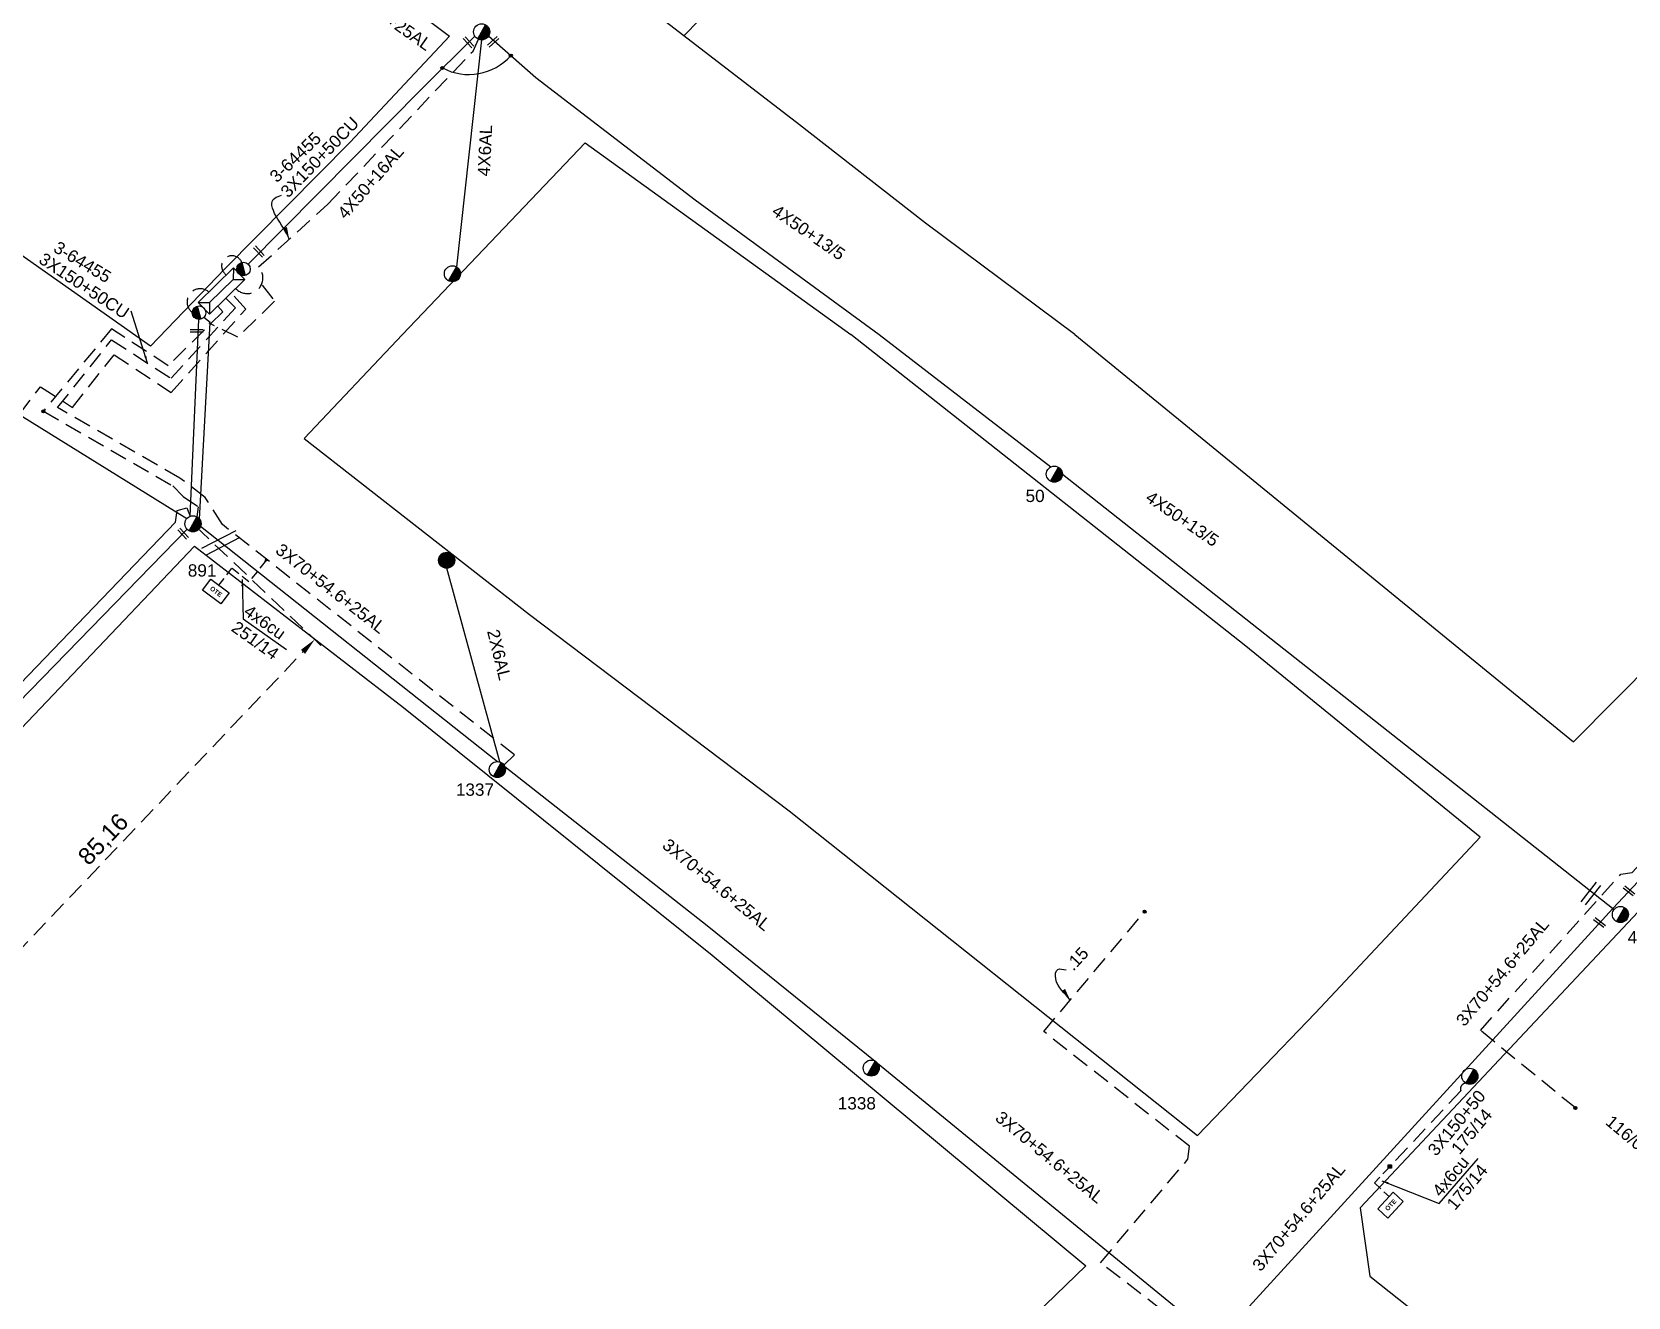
# Model space of a CAD drawing. Header units: millimetres. Extents: x 924 to 3152, y 704 to 1760.
# Drawn here: x 1112.7 to 1346.7, y 1189.3 to 1374.7 of the extents above; entities that cross this region are included whole.
import ezdxf

# ---------------------------------------------------------------- set-up
doc = ezdxf.new("R2010")
doc.units = ezdxf.units.MM
doc.linetypes.add('DASHED', pattern=[19.05, 12.7, -6.35])
for name, color, linetype in [('Pillar OTE', 7, 'Continuous'), ('Άγνωστα', 7, 'Continuous'), ('Γέφυρες Εναέριου Δικτύου', 7, 'Continuous'), ('Γυμνά εναέρια ΧΤ και ΦΟΠ (3Φ)   4x50+16AL', 7, 'Continuous'), ('Επιγραφές - Σχήματα', 7, 'Continuous'), ('Καλώδια ΧΤ   2x6AL', 7, 'DASHED'), ('Καλώδια ΧΤ   3x150+50AL', 7, 'DASHED'), ('Καλώδια ΧΤ   3x150+50CU', 7, 'DASHED'), ('Καλώδια ΧΤ   3x150AL+50XLPE', 7, 'DASHED'), ('Καλώδια ΧΤ   4x6AL', 7, 'DASHED'), ('Μηχανική τομή', 7, 'Continuous'), ('Στύλος Ξύλινος', 7, 'Continuous'), ('Στύλος Ξύλινος @ 1', 7, 'Continuous'), ('Στύλος ΦΜ', 7, 'Continuous'), ('Στύλος ΦΜ @ 1', 7, 'Continuous'), ('Συνδέσεις', 7, 'Continuous'), ('Συνεστραμμένα ΧΤ   3x70+54.6+25 AL', 7, 'SYN_LINE'), ('Συνεστραμμένα ΧΤ   4x120+25 AL', 7, 'SYN_LINE'), ('Τομή', 7, 'Continuous'), ('Υποσταθμός εναέριος 2 στύλων', 7, 'Continuous'), ('Υποσταθμός πόλεως', 7, 'Continuous'), ('Υπόβαθρο ΔΕΗ', 7, 'Continuous'), ('Υπόγεια καλώδια Παροχών ΧΤ   .15', 7, 'DASHED'), ('Υπόγεια καλώδια Παροχών ΧΤ   4x50AL', 7, 'DASHED'), ('Υπόγεια καλώδια Παροχών ΧΤ   4x6', 7, 'DASHED')]:
    doc.layers.add(name, color=color, linetype=linetype)
doc.styles.get("Standard").update_dxf_attribs({"font": 'ARIAL.TTF'})
doc.linetypes.add('SYN_LINE', pattern='A,0.5,-0.0001,["/\\/\\/\\/",Standard,S=0.1,R=0,X=0,Y=-0.05],-0.25', length=0.7501)
doc.dimstyles.new('ISO-25', dxfattribs={"dimtxt": 2.5, "dimasz": 2.5, "dimexe": 1.25, "dimexo": 0.625, "dimtad": 1, "dimtxsty": 'Standard', "dimcen": 2.5, "dimadec": 0, "dimazin": 0, "dimtfac": 1, "dimtmove": 0, "dimatfit": 3, "dimfxl": 1, "dimarcsym": 0})
doc.dimstyles.get("Standard").update_dxf_attribs({"dimtxt": 0.18, "dimasz": 0.18, "dimexe": 0.18, "dimexo": 0.0625, "dimgap": 0.09, "dimtad": 0, "dimtih": 1, "dimtoh": 1, "dimdec": 4, "dimzin": 0, "dimdsep": 46, "dimtxsty": 'Standard', "dimcen": 0.09, "dimadec": 0, "dimazin": 0, "dimtfac": 1, "dimtdec": 4, "dimtofl": 0, "dimtmove": 0, "dimatfit": 3, "dimfxl": 1, "dimtolj": 1, "dimtzin": 0, "dimarcsym": 0})

# ---------------------------------------------------------------- blocks, each defined once
blk = doc.blocks.new('ΥΠΑΡΧΩΝ ΤΣΙΜΕΝΤΕΝΙΟΣ ΣΤΥΛΟΣ')
at = {"layer": 'Στύλος ΦΜ'}
blk.add_hatch(color=256, dxfattribs=at).paths.add_polyline_path([(-1.29, -2.28, 0.574793), (2.62, 0, 0.268822), (1.3, 2.27)])
blk.add_line((-1.29, -2.28), (1.3, 2.27), dxfattribs=at)
blk.add_circle((0, 0), 2.62, dxfattribs=at)
at = {"layer": 'Στύλος ΦΜ', "flags": 4}
for tag, p in [('ΑΡΙΘΜΟΣ', (-4.68, 8.05)), ('ΤΥΠΟΣ', (-4.91, 3.03))]:
    blk.add_attdef(tag, p, '', height=4, dxfattribs=at)
blk = doc.blocks.new('ΜΗΧΑΝΙΚΗ ΤΟΜΗ')
at = {"layer": 'Μηχανική τομή', "ltscale": 40}
for p, q in [((-1.89, 0.78), (1.89, 0.78)), ((1.89, 0), (-1.89, 0))]:
    blk.add_line(p, q, dxfattribs=at)
blk = doc.blocks.new('ΥΠΟΣΤΑΘΜΟΣ ΕΝΑΕΡΙΟΣ ΕΠΙ 2 ΣΤΥΛΩΝ')
at = {"layer": 'Υποσταθμός εναέριος 2 στύλων', "linetype": 'Continuous'}
for points in [[(-11.97, -2.11, 0.574793), (-8.45, -0.07, 0.268822), (-9.64, 1.98)], [(9.68, -2.15, 0.574793), (13.19, -0.1, 0.268822), (12.01, 1.95)]]:
    blk.add_hatch(color=256, dxfattribs=at).paths.add_polyline_path(points)
for p, q in [((-11.97, -2.11), (-9.64, 1.98)), ((9.68, -2.15), (12.01, 1.95))]:
    blk.add_line(p, q, dxfattribs=at)
for centre in [(-10.81, -0.07), (10.84, -0.1)]:
    blk.add_circle(centre, 2.36, dxfattribs=at)
at = {"layer": 'Υποσταθμός πόλεως', "linetype": 'Continuous', "ltscale": 40}
blk.add_lwpolyline([(-8.57, 2.82), (8.57, 2.82), (8.57, -2.82), (-8.57, -2.82)], close=True, dxfattribs=at)
for points in [[(-5.75, 0), (-8.57, 2.82)], [(-8.57, -2.82), (-5.75, 0)], [(-5.75, 0), (5.75, 0)], [(5.75, 0), (8.57, 2.82)], [(8.57, -2.82), (5.75, 0)]]:
    blk.add_lwpolyline(points, dxfattribs=at)
at = {"layer": 'Υποσταθμός εναέριος 2 στύλων', "ltscale": 40, "flags": 1}
for tag, p in [('ΜΕΤΑΣΧΗΜΑΤΙΣΜΟΣ', (14.09, 2.51)), ('ΙΣΧΥΣ', (14.07, -0.28)), ('ΑΡΙΘΜΟΣ', (14.19, -3))]:
    blk.add_attdef(tag, p, '', height=1.8, dxfattribs=at)
blk = doc.blocks.new('ΥΠΑΡΧΩΝ ΞΥΛΙΝΟΣ ΣΤΥΛΟΣ')
at = {"layer": 'Στύλος Ξύλινος'}
h = blk.add_hatch(color=256, dxfattribs=at)
h.paths.add_polyline_path([(-2.62, 0, 0.270008), (-1.29, -2.28), (1.3, 2.27, 0.576266)])
h.paths.add_polyline_path([(-1.29, -2.28, 0.574793), (2.62, 0, 0.268822), (1.3, 2.27)])
blk.add_line((-1.29, -2.28), (1.3, 2.27), dxfattribs=at)
blk.add_circle((0, 0), 2.62, dxfattribs=at)
at = {"layer": 'Στύλος Ξύλινος', "flags": 4}
for tag, p in [('ΑΡΙΘΜΟΣ', (-4.91, 8.6)), ('ΤΥΠΟΣ', (-4.85, 3.39))]:
    blk.add_attdef(tag, p, '', height=4, dxfattribs=at)
blk = doc.blocks.new('_ΣΥΝΔΕΣΗ')
at = {"layer": 'Συνδέσεις', "linetype": 'SYN_LINE', "ltscale": 40}
blk.add_hatch(color=256, dxfattribs=at).paths.add_polyline_path([(0.5, -0.01, 1), (-0.5, -0.01, 1)])
at = {"layer": 'Συνδέσεις'}
blk.add_circle((0, -0.01), 0.5, dxfattribs=at)
blk = doc.blocks.new('ΤΟΜΗ')
at = {"layer": 'Τομή', "ltscale": 40}
for p, q in [((-5.68, 0), (5.68, 0)), ((5.68, -2.33), (-5.68, -2.33))]:
    blk.add_line(p, q, dxfattribs=at)
blk = doc.blocks.new('PILLAR ΟΤΕ')
at = {"layer": 'Pillar OTE', "ltscale": 40}
blk.add_lwpolyline([(-3.31, 2.02), (3.39, 2.02), (3.39, -1.99), (-3.31, -1.99)], close=True, dxfattribs=at)
at = {"layer": 'Pillar OTE', "insert": (-1.81, 0.71), "char_height": 1.3575, "width": 109.961, "attachment_point": 1}
blk.add_mtext('{\\fArial|b1|i0|c161|p34;OTE}', dxfattribs=at)
blk = doc.blocks.new('TSONTA XT1')
at = {"ltscale": 40}
h = blk.add_hatch(color=256, dxfattribs=at)
h.dxf.hatch_style = 1
h.paths.add_polyline_path([(595.96, 2487.66), (597.07, 2488.77), (595.96, 2489.87), (594.85, 2488.77)])
blk.add_lwpolyline([(594.85, 2488.77), (595.96, 2489.87), (597.07, 2488.77), (595.96, 2487.66)], close=True, dxfattribs=at)
blk = doc.blocks.new('*D68')
at = {"layer": 'Defpoints', "color": 0, "linetype": 'DASHED', "ltscale": 0.2, "transparency": 16777216}
for p in [(1136.35, 1302.64), (1154.19, 1285.69), (1077.7, 1240.91)]:
    blk.add_point(p, dxfattribs=at)
at = {"layer": 'Καλώδια ΧΤ   3x150AL+50XLPE', "color": 0, "linetype": 'DASHED', "lineweight": -2, "ltscale": 0.2, "transparency": 16777216}
for p, q in [((1136.81, 1302.21), (1155.1, 1284.83)), ((1097.26, 1225.77), (1152.47, 1283.88)), ((1078.15, 1240.48), (1096.45, 1223.1))]:
    blk.add_line(p, q, dxfattribs=at)
at = {"layer": 'Καλώδια ΧΤ   3x150AL+50XLPE', "color": 0, "linetype": 'DASHED', "ltscale": 0.2, "transparency": 16777216}
for points in [[(1152.17, 1284.17), (1152.78, 1283.59), (1154.19, 1285.69)], [(1096.96, 1226.06), (1097.57, 1225.48), (1095.54, 1223.96)]]:
    blk.add_solid(points, dxfattribs=at)
at = {"layer": 'Καλώδια ΧΤ   3x150AL+50XLPE', "color": 0, "linetype": 'DASHED', "ltscale": 0.2, "transparency": 16777216, "insert": (1123.33, 1256.29), "char_height": 2.5, "attachment_point": 5, "rotation": 46.4662}
blk.add_mtext('85,16', dxfattribs=at)

msp = doc.modelspace()

# ---------------------------------------------------------------- hatches: boundary and pattern name
at = {"layer": 'Pillar OTE', "ltscale": 40}
h = msp.add_hatch(color=256, dxfattribs=at)
h.dxf.hatch_style = 1
h.paths.add_polyline_path([(1147.039, 1297.518), (1146.932, 1297.113), (1147.315, 1297.292)])

# ---------------------------------------------------------------- linework, layer by layer
msp.add_lwpolyline([(1147.315, 1297.292), (1146.932, 1297.113), (1147.039, 1297.518), (1147.315, 1297.292)], dxfattribs=at)
at = {"layer": 'Άγνωστα', "color": 30}
for points in [[(1179.677, 1374.132), (1186.625, 1368.063), (1209.962, 1350.127), (1236.952, 1330.366)], [(1236.952, 1330.366), (1262.104, 1310.984)], [(1263.789, 1309.921), (1344.654, 1246.121)]]:
    msp.add_lwpolyline(points, dxfattribs=at)
at = {"layer": 'Άγνωστα', "color": 85, "linetype": 'DASHED', "ltscale": 0.2}
msp.add_arc((1137.411, 1335.155), 1.932, 48.89066, 232.81106, dxfattribs=at)
at = {"layer": 'Γέφυρες Εναέριου Δικτύου'}
msp.add_lwpolyline([(1172.912, 1369.453, 0.347021), (1182.941, 1371.262, 0.0659756)], format="xyb", dxfattribs=at)
at = {"layer": 'Γυμνά εναέρια ΧΤ και ΦΟΠ (3Φ)   4x50+16AL', "color": 30}
msp.add_lwpolyline([(1177.684, 1374.082), (1170.038, 1366.534), (1144.453, 1340.681)], dxfattribs=at)
at = {"layer": 'Γυμνά εναέρια ΧΤ και ΦΟΠ (3Φ)   4x50+16AL', "color": 30, "linetype": 'DASHED', "ltscale": 0.2}
msp.add_arc((1142.068, 1340.404), 1.525, 20.39069, 236.95787, dxfattribs=at)
at = {"layer": 'Καλώδια ΧΤ   2x6AL', "color": 173, "linetype": 'SYN_LINE', "ltscale": 20}
msp.add_lwpolyline([(1181.339, 1267.746), (1173.537, 1296.125)], dxfattribs=at)
at = {"layer": 'Καλώδια ΧΤ   3x150+50AL', "color": 2, "ltscale": 0.2}
msp.add_lwpolyline([(1338.98, 1217.038), (1325.051, 1228.398), (1345.629, 1251.29), (1347.313, 1251.524), (1400.576, 1311.121), (1414.976, 1310.059), (1476.948, 1199.248), (1468.423, 1194.337)], dxfattribs=at)
at = {"layer": 'Καλώδια ΧΤ   3x150+50CU', "color": 27, "ltscale": 0.2}
for points in [[(1145.973, 1340.279), (1156.13, 1349.48), (1177.4, 1371.913), (1178.183, 1373.66)], [(1146.492, 1337.621), (1148.307, 1335.248), (1148.307, 1335.248), (1148.307, 1335.248), (1142.93, 1330.013), (1138.739, 1332.037)]]:
    msp.add_lwpolyline(points, dxfattribs=at)
at = {"layer": 'Καλώδια ΧΤ   3x150+50CU', "color": 2, "ltscale": 0.2}
msp.add_lwpolyline([(1098.599, 1311.814), (1106.315, 1312.72), (1114.014, 1322.733), (1118.687, 1319.7), (1124.789, 1327.424), (1133.167, 1321.892), (1144.089, 1334.109), (1141.945, 1336.49)], dxfattribs=at)
at = {"layer": 'Καλώδια ΧΤ   3x150+50CU', "color": 151, "ltscale": 0.2}
msp.add_lwpolyline([(1139.985, 1334.561), (1140.744, 1333.726), (1132.734, 1325.816), (1124.424, 1331.216), (1114.42, 1319.126), (1133.379, 1308.203), (1134.921, 1306.663), (1137.126, 1305.154), (1136.938, 1303.666)], dxfattribs=at)
at = {"layer": 'Καλώδια ΧΤ   3x150+50CU', "color": 173, "ltscale": 0.2}
msp.add_lwpolyline([(1181.936, 1267.294), (1183.456, 1268.799), (1140.656, 1302.551), (1138.146, 1306.52), (1134.435, 1309.341), (1116.514, 1319.672), (1124.424, 1329.604), (1133.137, 1323.962), (1142.569, 1334.285), (1141.154, 1335.711)], dxfattribs=at)
at = {"layer": 'Καλώδια ΧΤ   3x150+50CU', "color": 27, "ltscale": 0.2}
msp.add_arc((1144.309, 1338.688), 2.302, 222.27162, 43.71353, dxfattribs=at)
at = {"layer": 'Καλώδια ΧΤ   3x150AL+50XLPE', "color": 85, "linetype": 'DASHED', "ltscale": 0.2}
msp.add_lwpolyline([(1322.933, 1220.661, 0.5203433), (1322.194, 1219.547), (1312.024, 1208.718)], format="xyb", dxfattribs=at)
at = {"layer": 'Καλώδια ΧΤ   4x6AL', "color": 30, "linetype": 'SYN_LINE', "ltscale": 20}
msp.add_lwpolyline([(1178.665, 1373.557), (1174.962, 1340.308)], dxfattribs=at)
at = {"layer": 'Συνεστραμμένα ΧΤ   3x70+54.6+25 AL', "color": 151, "ltscale": 20}
msp.add_lwpolyline([(1052.415, 1354.925), (1135.45, 1303.401)], dxfattribs=at)
at = {"layer": 'Συνεστραμμένα ΧΤ   3x70+54.6+25 AL', "color": 85, "ltscale": 20}
for points in [[(1135.936, 1303.746), (1137.189, 1332.588)], [(1019.906, 1180.238), (1018.803, 1183.181), (1075.664, 1243.095), (1078.686, 1245.575), (1133.8, 1302.899), (1134.029, 1304.573), (1135.471, 1304.978), (1135.936, 1303.746)], [(1287.007, 1183.392), (1344.453, 1246.279)]]:
    msp.add_lwpolyline(points, dxfattribs=at)
at = {"layer": 'Συνεστραμμένα ΧΤ   3x70+54.6+25 AL', "color": 173, "ltscale": 20}
for points in [[(1344.453, 1246.279), (1401.197, 1306.758)], [(1137.473, 1302.28), (1180.964, 1267.807)], [(1182.049, 1267.087), (1211.701, 1243.781), (1236.353, 1223.912)], [(1236.686, 1223.628), (1285.826, 1183.386)]]:
    msp.add_lwpolyline(points, dxfattribs=at)
at = {"layer": 'Συνεστραμμένα ΧΤ   4x120+25 AL', "color": 1, "ltscale": 20}
for points in [[(1137.313, 1303.327), (1138.869, 1332.152)], [(1135.489, 1301.843), (1077.183, 1241.968)]]:
    msp.add_lwpolyline(points, dxfattribs=at)
at = {"layer": 'Συνεστραμμένα ΧΤ   4x120+25 AL', "color": 27, "ltscale": 20}
msp.add_lwpolyline([(1138.869, 1332.152), (1137.933, 1332.873)], dxfattribs=at)
at = {"layer": 'Υπόβαθρο ΔΕΗ'}
for points in [[(998.69, 1504.834), (1026.836, 1482.606), (1040.574, 1471.757), (1055.499, 1460.204), (1069.587, 1449.893), (1092.282, 1432.907), (1100.717, 1425.954), (1115.026, 1416.806), (1135.582, 1402.207), (1153.826, 1389.249), (1173.945, 1374.122), (1159.406, 1358.568), (1141.015, 1340.03), (1130.122, 1328.685), (1104.772, 1346.493), (1087.336, 1358.553), (1034.928, 1393.889), (1016.317, 1406.726), (1003.502, 1415.552), (993.894, 1423.409), (969.502, 1440.155), (942.536, 1459.244)], [(1208.285, 1374.147), (1297.345, 1465.092), (1340.689, 1422.731), (1359.202, 1392.36), (1397.113, 1330.366)], [(1265.611, 1330.366), (1243.709, 1346.709), (1224.827, 1361.434), (1205.552, 1376.247), (1179.726, 1397.35), (1168.249, 1406.689), (1156.739, 1415.823), (1137.139, 1429.953), (1127.387, 1437.782)], [(1167.057, 1330.366), (1193.841, 1358.491), (1232.773, 1330.366)], [(1167.057, 1330.366), (1152.634, 1315.126), (1185.659, 1289.346), (1223.753, 1260.584), (1283.585, 1212.999), (1300.865, 1230.977), (1325.041, 1256.737), (1290.672, 1284.734), (1232.773, 1330.366)], [(1265.611, 1330.366), (1338.713, 1270.709), (1380.937, 1313.245), (1397.113, 1330.366)], [(1308.858, 1192.406), (1506.325, 1035.856), (1536.585, 1079.074), (1411.911, 1303.074), (1403.269, 1304.42), (1307.447, 1202.383), (1308.858, 1192.406)], [(1098.023, 1122.175), (1081.791, 1133.139), (1019.724, 1175.784), (1036.844, 1195.095), (1089.453, 1249.888), (1136.561, 1299.365), (1167.232, 1275.741), (1212.463, 1239.419), (1267.238, 1193.93), (1234.788, 1162.54), (1196.413, 1122.175)], [(1143.685, 1288.719), (1150.042, 1284.207)], [(1318.994, 1203.026), (1324.72, 1209.625)]]:
    msp.add_lwpolyline(points, dxfattribs=at)
at = {"layer": 'Υπόγεια καλώδια Παροχών ΧΤ   .15', "color": 173, "ltscale": 0.2}
msp.add_lwpolyline([(1284.332, 1182.818), (1269.385, 1194.36), (1282.192, 1209.548), (1282.402, 1211.434), (1261.059, 1228.233), (1275.826, 1245.798)], dxfattribs=at)
at = {"layer": 'Υπόγεια καλώδια Παροχών ΧΤ   4x6', "color": 173, "linetype": 'DASHED', "ltscale": 0.1}
msp.add_lwpolyline([(1146.932, 1297.113), (1144.551, 1294.134), (1142.017, 1296.159), (1140.106, 1293.662)], dxfattribs=at)
at = {"layer": 'Υπόγεια καλώδια Παροχών ΧΤ   4x6', "color": 85, "linetype": 'DASHED', "ltscale": 0.1}
msp.add_lwpolyline([(1311.623, 1208.291), (1309.532, 1206.065), (1311.714, 1204.016)], dxfattribs=at)

# ---------------------------------------------------------------- block references
at = {"layer": 'Pillar OTE', "xscale": 0.5, "yscale": 0.5, "zscale": 0.5}
for p, rotation in [((1139.677, 1292.737), 322.935192052284), ((1311.878, 1202.772), 47.1665328925761)]:
    msp.add_blockref('PILLAR ΟΤΕ', p, dxfattribs=dict(at, rotation=rotation))
at = {"layer": 'Μηχανική τομή'}
for p, xscale, yscale, zscale, rotation in [((1176.881, 1373.327), 0.4999999999999998, 0.4999999999999998, 0.4999999999999998, 133.1727674028851), ((1180.229, 1373.43), 0.4999999999999998, 0.4999999999999998, 0.4999999999999998, 221.5405414563059), ((1146.163, 1342.666), 0.4999999999999998, 0.4999999999999998, 0.4999999999999998, 133.1727674028851), ((1136.894, 1331.114), 0.4999999999999998, 0.4999999999999998, 0.4999999999999998, 180.1988910496955), ((1135.047, 1301.331), 0.4999999999999998, 0.4999999999999998, 0.4999999999999998, 132.6096214645841), ((1341.559, 1248.224), 0.9568629464785557, 0.9568629464785557, 0.9568629464785557, 51.69234268759899), ((1346.72, 1248.696), 0.5000000000000341, 0.5000000000000341, 0.5000000000000341, 322.5158666351332), ((1342.411, 1244.044), 0.5000000000000341, 0.5000000000000341, 0.5000000000000341, 322.5158666351332)]:
    msp.add_blockref('ΜΗΧΑΝΙΚΗ ΤΟΜΗ', p, dxfattribs=dict(at, xscale=xscale, yscale=yscale, zscale=zscale, rotation=rotation))
at = {"layer": 'Στύλος Ξύλινος @ 1', "ltscale": 40, "xscale": 0.4499999999998181, "yscale": 0.4499999999998181, "zscale": 0.4499999999998181}
msp.add_blockref('ΥΠΑΡΧΩΝ ΞΥΛΙΝΟΣ ΣΤΥΛΟΣ', (1173.537, 1297.303), dxfattribs=at)
at = {"layer": 'Στύλος ΦΜ @ 1', "ltscale": 40}
ref = msp.add_blockref('ΥΠΑΡΧΩΝ ΤΣΙΜΕΝΤΕΝΙΟΣ ΣΤΥΛΟΣ', (1178.665, 1374.734), dxfattribs=dict(at, xscale=0.4499999999998181, yscale=0.4499999999998181, zscale=0.4499999999998181))
ref.add_attrib('ΤΥΠΟΣ', '749', (1175.56, 1383.897), dxfattribs={"layer": 'Στύλος ΦΜ', "height": 1.8, "flags": 4})
at = {"layer": 'Στύλος ΦΜ @ 1', "ltscale": 40, "xscale": 0.4499999999998181, "yscale": 0.4499999999998181, "zscale": 0.4499999999998181}
for p in [(1174.377, 1339.286), (1323.514, 1221.685)]:
    msp.add_blockref('ΥΠΑΡΧΩΝ ΤΣΙΜΕΝΤΕΝΙΟΣ ΣΤΥΛΟΣ', p, dxfattribs=at)
at = {"layer": 'Στύλος ΦΜ @ 1', "ltscale": 40}
ref = msp.add_blockref('ΥΠΑΡΧΩΝ ΤΣΙΜΕΝΤΕΝΙΟΣ ΣΤΥΛΟΣ', (1262.611, 1309.921), dxfattribs=dict(at, xscale=0.4499999999998181, yscale=0.4499999999998181, zscale=0.4499999999998181))
ref.add_attrib('ΤΥΠΟΣ', '50', (1258.392, 1305.834), dxfattribs={"layer": 'Στύλος ΦΜ', "height": 1.8, "flags": 4})
ref = msp.add_blockref('ΥΠΑΡΧΩΝ ΤΣΙΜΕΝΤΕΝΙΟΣ ΣΤΥΛΟΣ', (1136.353, 1302.645), dxfattribs=dict(at, xscale=0.4499999999998181, yscale=0.4499999999998181, zscale=0.4499999999998181))
ref.add_attrib('ΤΥΠΟΣ', '891', (1135.589, 1294.911), dxfattribs={"layer": 'Στύλος ΦΜ', "height": 1.8, "flags": 4})
ref = msp.add_blockref('ΥΠΑΡΧΩΝ ΤΣΙΜΕΝΤΕΝΙΟΣ ΣΤΥΛΟΣ', (1180.964, 1266.629), dxfattribs=dict(at, xscale=0.4499999999998181, yscale=0.4499999999998181, zscale=0.4499999999998181))
ref.add_attrib('ΤΥΠΟΣ', '1337', (1174.884, 1262.788), dxfattribs={"layer": 'Στύλος ΦΜ', "height": 1.8, "flags": 4})
ref = msp.add_blockref('ΥΠΑΡΧΩΝ ΤΣΙΜΕΝΤΕΝΙΟΣ ΣΤΥΛΟΣ', (1345.578, 1245.392), dxfattribs=dict(at, xscale=0.4499999999998181, yscale=0.4499999999998181, zscale=0.4499999999998181))
ref.add_attrib('ΤΥΠΟΣ', '49', (1346.661, 1241.169), dxfattribs={"layer": 'Στύλος ΦΜ', "height": 1.8, "flags": 4})
ref = msp.add_blockref('ΥΠΑΡΧΩΝ ΤΣΙΜΕΝΤΕΝΙΟΣ ΣΤΥΛΟΣ', (1235.768, 1222.89), dxfattribs=dict(at, xscale=0.4499999999998181, yscale=0.4499999999998181, zscale=0.4499999999998181))
ref.add_attrib('ΤΥΠΟΣ', '1338', (1230.86, 1216.828), dxfattribs={"layer": 'Στύλος ΦΜ', "height": 1.8, "flags": 4})
at = {"layer": 'Συνδέσεις'}
for p, xscale, yscale, zscale in [((1182.942, 1371.267), 0.4499999999998181, 0.4499999999998181, 0.4499999999998181), ((1172.913, 1369.458), 0.4499999999998181, 0.4499999999998181, 0.4499999999998181), ((1114.423, 1319.137), 0.45, 0.45, 0.45), ((1275.829, 1245.81), 0.45, 0.45, 0.45), ((1338.983, 1217.049), 0.45, 0.45, 0.45)]:
    msp.add_blockref('_ΣΥΝΔΕΣΗ', p, dxfattribs=dict(at, xscale=xscale, yscale=yscale, zscale=zscale))
at = {"layer": 'Συνδέσεις', "xscale": 0.3075184835441075, "yscale": 0.3075184835441075, "zscale": 0.3075184835441075, "rotation": 46.79907458315471}
msp.add_blockref('TSONTA XT1', (1744.234, 550.953), dxfattribs=at)
at = {"layer": 'Τομή', "xscale": 0.4999999999999414, "yscale": 0.4999999999999414, "zscale": 0.4999999999999414, "rotation": 27.261957069949}
msp.add_blockref('ΤΟΜΗ', (1140.18, 1300.354), dxfattribs=at)
at = {"layer": 'Υποσταθμός εναέριος 2 στύλων', "xscale": 0.4218749999999999, "yscale": 0.4218749999999999, "zscale": 0.4218749999999999, "rotation": 224.5365035571141}
msp.add_blockref('ΥΠΟΣΤΑΘΜΟΣ ΕΝΑΕΡΙΟΣ ΕΠΙ 2 ΣΤΥΛΩΝ', (1140.524, 1336.758), dxfattribs=at)

# ---------------------------------------------------------------- texts
at = {"layer": 'Γυμνά εναέρια ΧΤ και ΦΟΠ (3Φ)   4x50+16AL', "color": 7, "insert": (1157.368, 1348.342), "char_height": 1.8, "width": 168.37176, "attachment_point": 1, "rotation": 48.94802}
msp.add_mtext('4X50+16AL', dxfattribs=at)
at = {"layer": 'Επιγραφές - Σχήματα', "char_height": 1.8, "attachment_point": 1}
for s, insert, rotation in [('3-64455', (1147.399, 1353.823), 43.88517), ('4X50+13/5', (1222.062, 1349.556), 325.62252), ('3-64455', (1116.671, 1344.171), 328.85211), ('4X50+13/5', (1276.841, 1307.587), 325.62252)]:
    msp.add_mtext_dynamic_manual_height_columns(s, width=10.09091, gutter_width=12.5, heights=[0], dxfattribs=dict(at, insert=insert, rotation=rotation))
at = {"layer": 'Επιγραφές - Σχήματα', "insert": (1344.417, 1216.127), "char_height": 1.8, "width": 30, "attachment_point": 1, "rotation": 320.17926}
msp.add_mtext('116/07', dxfattribs=at)
at = {"layer": 'Καλώδια ΧΤ   2x6AL', "color": 7, "ltscale": 0.2, "insert": (1181.187, 1287.348), "char_height": 1.8, "width": 30, "attachment_point": 1, "rotation": 283.90368}
msp.add_mtext('2X6AL', dxfattribs=at)
at = {"layer": 'Καλώδια ΧΤ   3x150+50CU', "color": 7, "char_height": 1.8, "width": 168.37176, "attachment_point": 1}
for insert, rotation in [((1149.007, 1351.552), 45.94897), ((1114.595, 1342.489), 326.32534)]:
    msp.add_mtext('3X150+50CU', dxfattribs=dict(at, insert=insert, rotation=rotation))
at = {"layer": 'Καλώδια ΧΤ   4x6AL', "color": 7, "insert": (1178.06, 1353.621), "char_height": 1.8, "width": 168.37176, "attachment_point": 1, "rotation": 87.28604}
msp.add_mtext('4X6AL', dxfattribs=at)
at = {"layer": 'Συνεστραμμένα ΧΤ   3x70+54.6+25 AL', "color": 7, "insert": (1155.545, 1384.589), "char_height": 1.8, "width": 168.37176, "attachment_point": 1, "rotation": 324.90488}
msp.add_mtext('3X70+54.6+25AL', dxfattribs=at)
at = {"layer": 'Συνεστραμμένα ΧΤ   3x70+54.6+25 AL', "color": 7, "ltscale": 20, "char_height": 1.8, "width": 30, "attachment_point": 1}
for s, insert, rotation in [('3X70+54.6+25AL', (1149.401, 1299.914), 321.96594), ('3X70+54.6+25AL', (1206.135, 1256.673), 320.6064), ('3X70+54.6+25AL', (1321.329, 1230.013), 50.16628), ('3X150+50', (1317.181, 1211.012), 50.16628), ('3X70+54.6+25AL', (1254.944, 1216.734), 320.6064), ('3X70+54.6+25AL', (1291.466, 1194.104), 50.16628)]:
    msp.add_mtext(s, dxfattribs=dict(at, insert=insert, rotation=rotation))
at = {"layer": 'Συνεστραμμένα ΧΤ   3x70+54.6+25 AL', "color": 7, "ltscale": 20, "char_height": 1.8, "attachment_point": 1, "rotation": 50.16628}
for s, insert in [('175/14', (1320.614, 1211.223)), ('4x6cu', (1317.851, 1205.035)), ('175/14', (1319.959, 1203.078))]:
    msp.add_mtext_dynamic_manual_height_columns(s, width=1.8, gutter_width=12.5, heights=[0.118], dxfattribs=dict(at, insert=insert))
at = {"layer": 'Υπόγεια καλώδια Παροχών ΧΤ   .15', "color": 7, "ltscale": 0.2, "insert": (1264.082, 1238.233), "char_height": 1.8, "width": 30, "attachment_point": 1, "rotation": 47.39107}
msp.add_mtext('.15', dxfattribs=at)
at = {"layer": 'Υπόγεια καλώδια Παροχών ΧΤ   4x50AL', "color": 7, "ltscale": 0.2, "char_height": 1.8, "attachment_point": 1, "rotation": 324.65571}
for s, insert in [('4x6cu', (1144.68, 1290.919)), ('251/14', (1142.863, 1288.526))]:
    msp.add_mtext_dynamic_manual_height_columns(s, width=1.8, gutter_width=12.5, heights=[0.118], dxfattribs=dict(at, insert=insert))

# ---------------------------------------------------------------- dimensions: what is measured, and where the dimension line sits
at = {"layer": 'Καλώδια ΧΤ   3x150AL+50XLPE', "linetype": 'DASHED', "ltscale": 0.2}
dim = msp.add_aligned_dim(p1=(1077.701, 1240.908), p2=(1136.355, 1302.643), distance=-24.608, dimstyle='ISO-25', dxfattribs=at)
dim.commit()
dim.dimension.update_dxf_attribs({"geometry": '*D68', "text_midpoint": (1123.326, 1256.291)})

# ---------------------------------------------------------------- leaders
at = {"layer": 'Επιγραφές - Σχήματα', "path_type": 1}
for points, dimstyle, override in [([(1150.449, 1344.334), (1148.336, 1350.369), (1149.349, 1350.811)], 'ISO-25', {"dimasz": 1.8, "dimgap": 0.625, "dimtad": 0}), ([(1264.934, 1232.842), (1262.816, 1235.981), (1263.1, 1237.343), (1264.349, 1237.286)], 'Standard', {"dimasz": 1.8, "dimgap": 0.09, "dimtad": 0})]:
    msp.add_leader(points, dimstyle=dimstyle, override=override, dxfattribs=at)
at = {"layer": 'Επιγραφές - Σχήματα', "ltscale": 40}
for points in [[(1129.677, 1326.203), (1127.312, 1333.783)], [(1143.579, 1294.463), (1143.685, 1288.719)], [(1310.612, 1206.377), (1318.994, 1203.026)]]:
    msp.add_leader(points, dimstyle='ISO-25', override={"dimasz": 1, "dimtad": 0}, dxfattribs=at)

doc.saveas('drawing.dxf')
